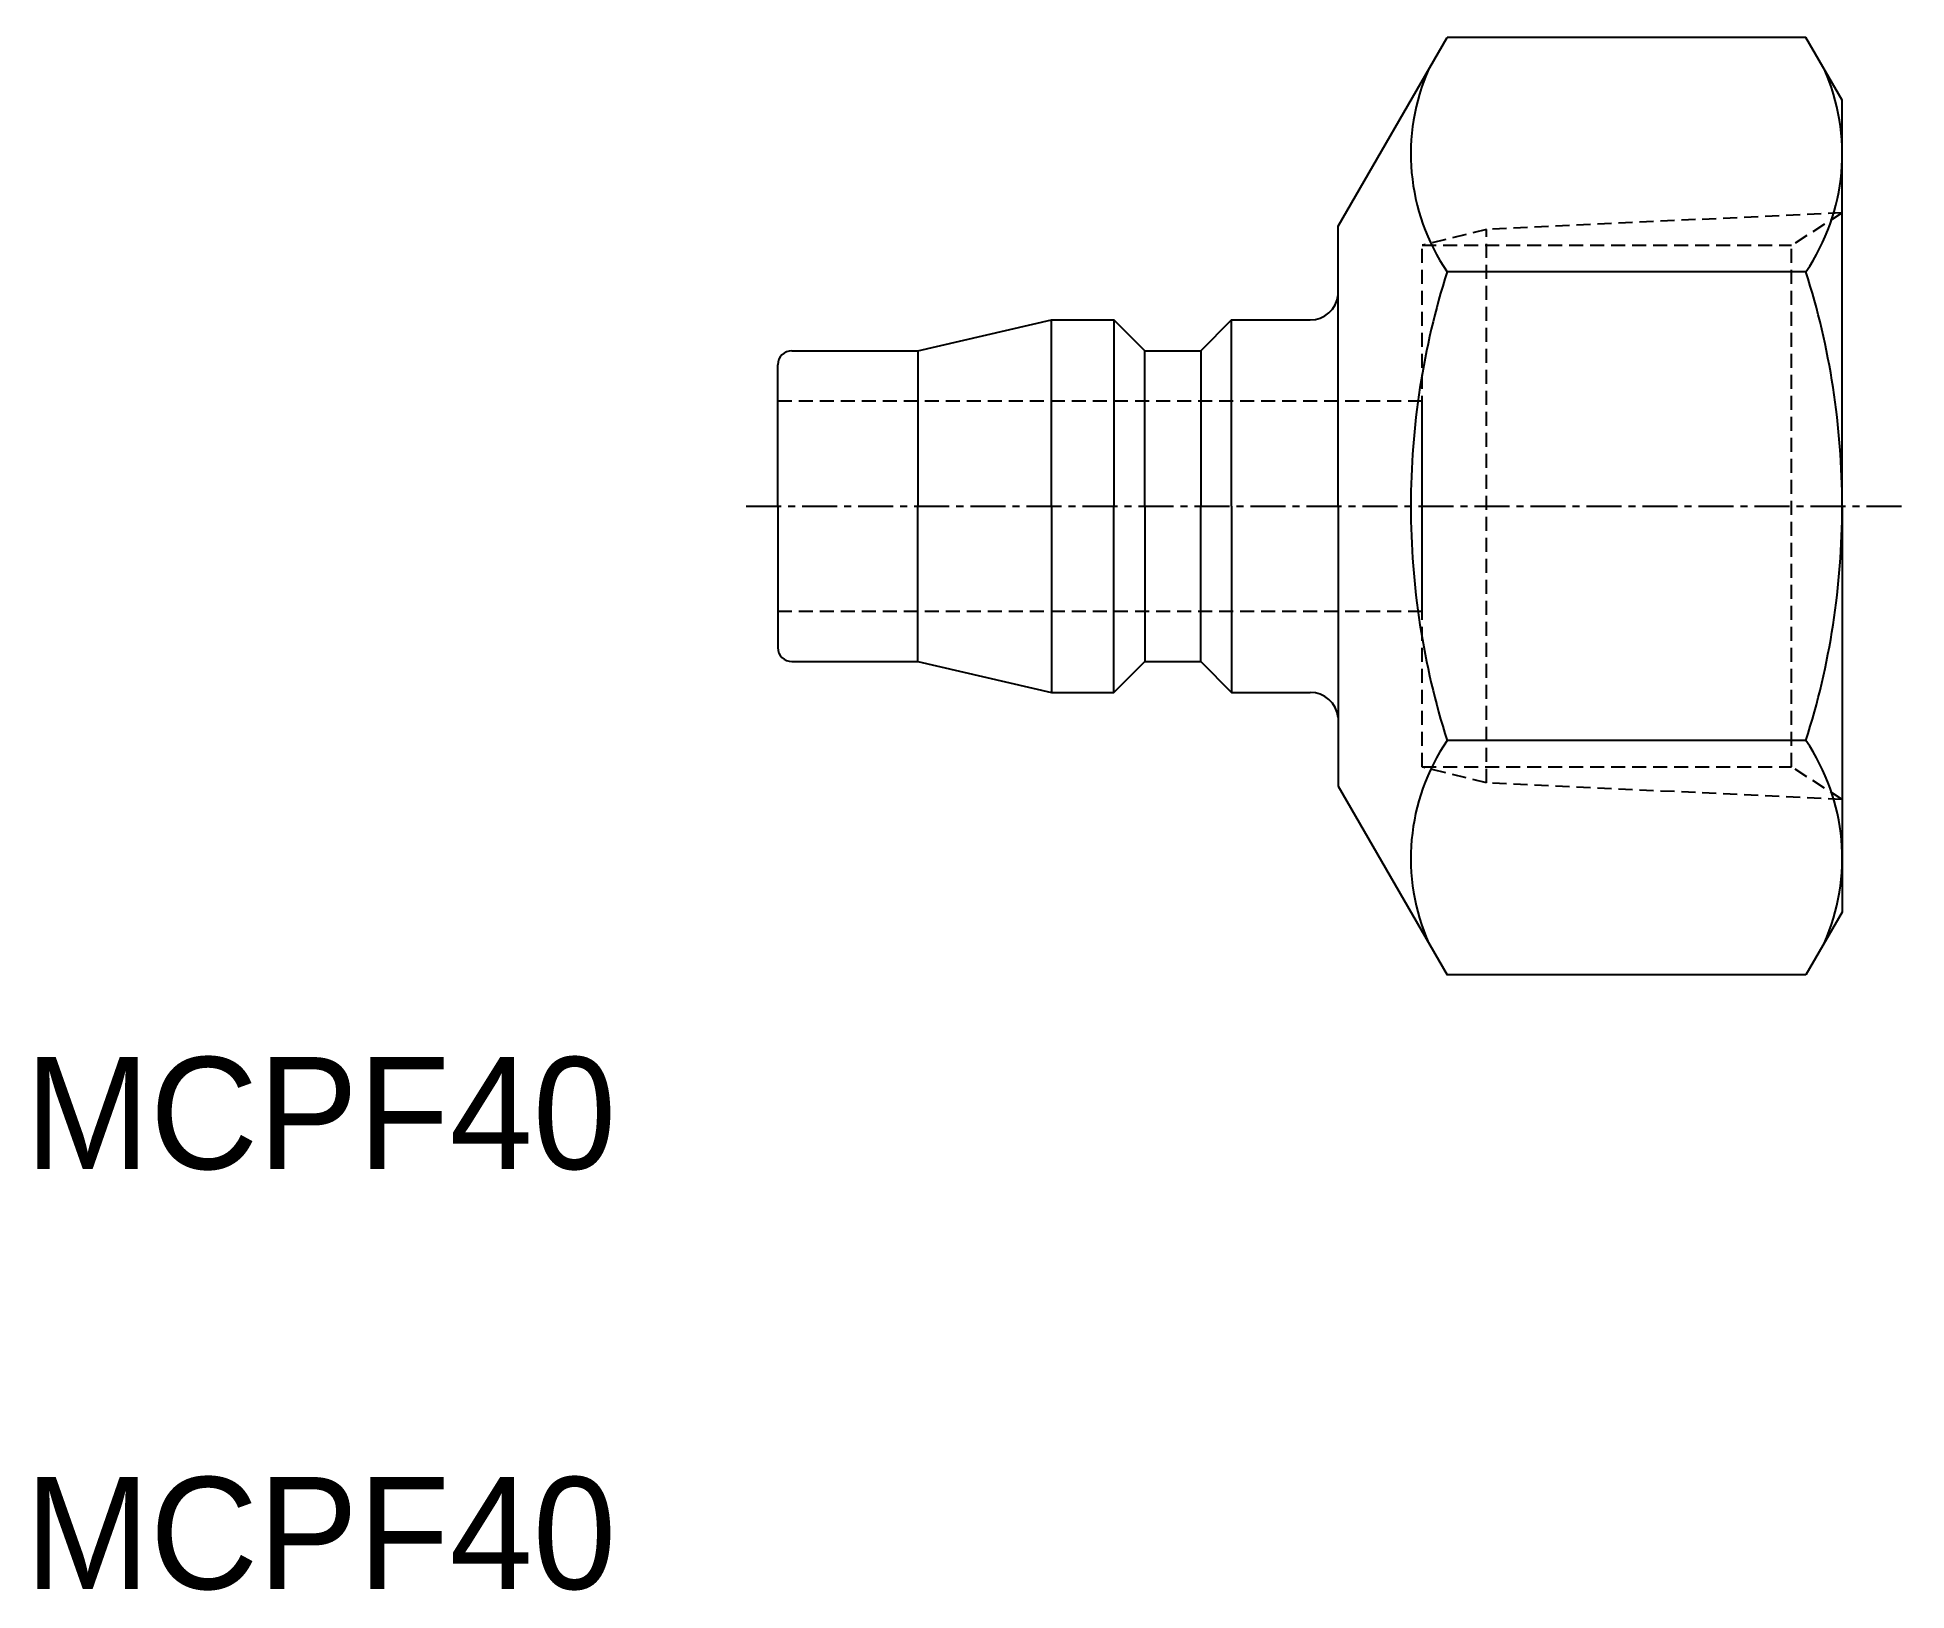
# Model space of a CAD drawing. Extents: x 196.3 to 263, y 100.8 to 156.3.
import ezdxf

# ---------------------------------------------------------------- set-up
doc = ezdxf.new("R2010")
doc.units = 0
doc.linetypes.add('CENTER', pattern=[2, 1.25, -0.25, 0.25, -0.25])
doc.linetypes.add('DASHED', pattern=[0.75, 0.5, -0.25])
doc.layers.get('0').update_dxf_attribs({"linetype": 'CONTINUOUS'})
doc.layers.add('CENTER', color=1, linetype='CENTER')

msp = doc.modelspace()

# ---------------------------------------------------------------- linework, layer by layer
at = {"color": 7, "linetype": 'CONTINUOUS'}
for p, q in [((259.397, 156.253), (246.585, 156.253)), ((259.397, 147.881), (246.585, 147.881)), ((232.456, 139.509), (232.456, 146.159)), ((234.692, 146.159), (234.692, 139.509)), ((238.892, 139.509), (238.892, 146.159)), ((227.692, 145.059), (227.692, 139.509)), ((235.792, 139.509), (235.792, 145.059)), ((237.792, 145.059), (237.792, 139.509)), ((222.692, 139.509), (222.692, 144.559)), ((222.692, 139.509), (222.692, 134.459)), ((227.692, 133.959), (227.692, 139.509)), ((232.456, 139.509), (232.456, 132.859)), ((234.692, 132.859), (234.692, 139.509)), ((235.792, 139.509), (235.792, 133.959)), ((237.792, 133.959), (237.792, 139.509)), ((238.892, 139.509), (238.892, 132.859)), ((259.397, 131.138), (246.585, 131.138)), ((259.397, 122.766), (246.585, 122.766))]:
    msp.add_line(p, q, dxfattribs=at)
at = {"color": 3, "linetype": 'DASHED'}
for p, q in [((260.692, 149.987), (247.992, 149.393)), ((260.692, 149.987), (258.878, 148.825)), ((247.992, 149.393), (245.692, 148.825)), ((245.692, 148.825), (258.878, 148.825)), ((245.692, 130.194), (245.692, 148.825)), ((245.692, 130.194), (258.878, 130.194)), ((247.992, 129.626), (245.692, 130.194)), ((260.692, 129.032), (258.878, 130.194)), ((260.692, 129.032), (247.992, 129.626))]:
    msp.add_line(p, q, dxfattribs=at)
at = {"color": 7, "linetype": 'CONTINUOUS'}
for points in [[(242.692, 139.509), (242.692, 149.509), (246.585, 156.253)], [(260.692, 139.509), (260.692, 154.009), (259.397, 156.253)], [(223.192, 145.059), (227.692, 145.059), (232.456, 146.159), (234.692, 146.159), (235.792, 145.059), (237.792, 145.059), (238.892, 146.159), (241.692, 146.159)], [(242.692, 139.509), (242.692, 129.509), (246.585, 122.766)], [(260.692, 139.509), (260.692, 125.009), (259.397, 122.766)], [(223.192, 133.959), (227.692, 133.959), (232.456, 132.859), (234.692, 132.859), (235.792, 133.959), (237.792, 133.959), (238.892, 132.859), (241.692, 132.859)]]:
    msp.add_lwpolyline(points, dxfattribs=at)
at = {"color": 3, "linetype": 'DASHED'}
for points in [[(247.992, 129.626), (247.992, 149.393)], [(258.878, 130.194), (258.878, 148.825)], [(222.692, 135.759), (245.692, 135.759), (245.692, 143.259), (222.692, 143.259)]]:
    msp.add_lwpolyline(points, dxfattribs=at)
at = {"color": 7, "linetype": 'CONTINUOUS'}
for centre, radius, start, end in [((252.768, 152.087), 7.478, 155.97932, 214.2285), ((253.214, 152.087), 7.478, 325.7715, 24.02068), ((272.995, 139.509), 27.705, 162.41204, 180), ((232.987, 139.509), 27.705, 0, 17.58795), ((241.697, 147.159), 1, 269.71281, 354.26083), ((223.192, 144.559), 0.5, 90, 180), ((272.995, 139.509), 27.705, 180, 197.58796), ((232.987, 139.509), 27.705, 342.41205, 0), ((223.192, 134.459), 0.5, 180, 270), ((241.697, 131.859), 1, 5.73917, 90.28719), ((252.768, 126.932), 7.478, 145.7715, 204.02068), ((253.214, 126.932), 7.478, 335.97932, 34.2285)]:
    msp.add_arc(centre, radius, start, end, dxfattribs=at)
at = {"layer": 'CENTER', "color": 1, "linetype": 'CENTER'}
msp.add_line((221.563, 139.509), (262.991, 139.509), dxfattribs=at)

# ---------------------------------------------------------------- texts
at = {"color": 7, "linetype": 'CONTINUOUS'}
for p in [(195.815, 115.833), (195.815, 100.833)]:
    msp.add_text('MCPF40', height=4, dxfattribs=at).set_placement(p)

doc.saveas('drawing.dxf')
